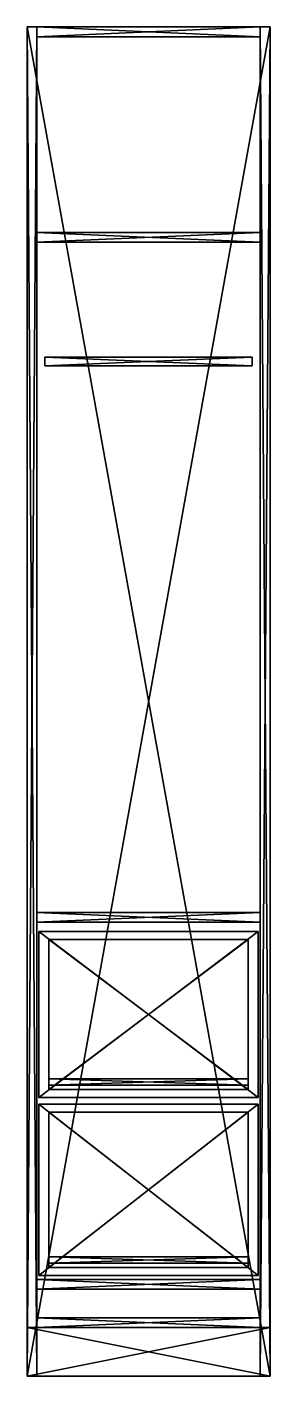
# Model space of a CAD drawing. Header units: millimetres. Extents: x 0 to 450, y 0 to 2500.
import ezdxf

# ---------------------------------------------------------------- set-up
doc = ezdxf.new("R2010")
doc.units = ezdxf.units.MM
for name, color, linetype in [('arka', 7, 'Continuous'), ('askilik', 7, 'Continuous'), ('cekmece', 7, 'Continuous'), ('govde', 7, 'Continuous'), ('raf', 7, 'Continuous')]:
    doc.layers.add(name, color=color, linetype=linetype)

msp = doc.modelspace()

# ---------------------------------------------------------------- linework, layer by layer
at = {"layer": 'arka'}
for points in [[(0, 0, 600), (0, 2500, 600), (0, 0, 592)], [(0, 0, 592), (0, 2500, 600), (0, 2500, 592)], [(0, 2500, 592), (450, 0, 592), (0, 0, 592)], [(0, 0, 600), (450, 2500, 600), (0, 2500, 600)], [(450, 0, 600), (450, 2500, 600), (0, 0, 600)], [(0, 2500, 600), (450, 2500, 600), (0, 2500, 592)], [(450, 2500, 592), (450, 0, 592), (0, 2500, 592)], [(0, 2500, 592), (450, 2500, 600), (450, 2500, 592)], [(450, 2500, 592), (450, 0, 600), (450, 0, 592)], [(450, 2500, 600), (450, 0, 600), (450, 2500, 592)], [(450, 0, 592), (0, 0, 600), (0, 0, 592)], [(450, 0, 600), (0, 0, 600), (450, 0, 592)]]:
    msp.add_3dface(points, dxfattribs=at)
at = {"layer": 'askilik'}
for points in [[(33, 1872, 228), (33, 1888, 228), (33, 1872, 212)], [(33, 1872, 212), (33, 1888, 228), (33, 1888, 212)], [(33, 1888, 212), (417, 1872, 212), (33, 1872, 212)], [(33, 1872, 228), (417, 1888, 228), (33, 1888, 228)], [(417, 1872, 228), (417, 1888, 228), (33, 1872, 228)], [(33, 1888, 228), (417, 1888, 228), (33, 1888, 212)], [(417, 1888, 212), (417, 1872, 212), (33, 1888, 212)], [(33, 1888, 212), (417, 1888, 228), (417, 1888, 212)], [(417, 1888, 212), (417, 1872, 228), (417, 1872, 212)], [(417, 1888, 228), (417, 1872, 228), (417, 1888, 212)], [(417, 1872, 212), (33, 1872, 228), (33, 1872, 212)], [(417, 1872, 228), (33, 1872, 228), (417, 1872, 212)]]:
    msp.add_3dface(points, dxfattribs=at)
at = {"layer": 'cekmece'}
for points in [[(22, 516, 43), (22, 824, 43), (22, 516, 25)], [(22, 516, 25), (22, 824, 43), (22, 824, 25)], [(22, 824, 25), (428, 516, 25), (22, 516, 25)], [(22, 516, 43), (428, 824, 43), (22, 824, 43)], [(428, 516, 43), (428, 824, 43), (22, 516, 43)], [(22, 824, 43), (428, 824, 43), (22, 824, 25)], [(428, 824, 25), (428, 516, 25), (22, 824, 25)], [(22, 824, 25), (428, 824, 43), (428, 824, 25)], [(428, 824, 25), (428, 516, 43), (428, 516, 25)], [(428, 824, 43), (428, 516, 43), (428, 824, 25)], [(428, 516, 25), (22, 516, 43), (22, 516, 25)], [(428, 516, 43), (22, 516, 43), (428, 516, 25)], [(22, 186, 43), (22, 504, 43), (22, 186, 25)], [(22, 186, 25), (22, 504, 43), (22, 504, 25)], [(22, 504, 25), (428, 186, 25), (22, 186, 25)], [(22, 186, 43), (428, 504, 43), (22, 504, 43)], [(428, 186, 43), (428, 504, 43), (22, 186, 43)], [(22, 504, 43), (428, 504, 43), (22, 504, 25)], [(428, 504, 25), (428, 186, 25), (22, 504, 25)], [(22, 504, 25), (428, 504, 43), (428, 504, 25)], [(428, 504, 25), (428, 186, 43), (428, 186, 25)], [(428, 504, 43), (428, 186, 43), (428, 504, 25)], [(428, 186, 25), (22, 186, 43), (22, 186, 25)], [(428, 186, 43), (22, 186, 43), (428, 186, 25)]]:
    msp.add_3dface(points, dxfattribs=at)
at = {"layer": 'govde'}
for points in [[(0, 0, 600), (0, 2500, 600), (0, 0)], [(0, 0), (0, 2500, 600), (0, 2500)], [(0, 2500), (18, 0), (0, 0)], [(0, 0, 600), (18, 2500, 600), (0, 2500, 600)], [(18, 0, 600), (18, 2500, 600), (0, 0, 600)], [(0, 2500, 600), (18, 2500, 600), (0, 2500)], [(18, 2500), (18, 0), (0, 2500)], [(0, 2500), (18, 2500, 600), (18, 2500)], [(18, 2500), (18, 0, 600), (18, 0)], [(18, 2500, 600), (18, 0, 600), (18, 2500)], [(18, 2482, 600), (18, 2500, 600), (18, 2482)], [(18, 2482), (18, 2500, 600), (18, 2500)], [(18, 2500), (432, 2482), (18, 2482)], [(18, 2482, 600), (432, 2500, 600), (18, 2500, 600)], [(432, 2482, 600), (432, 2500, 600), (18, 2482, 600)], [(18, 2500, 600), (432, 2500, 600), (18, 2500)], [(432, 2500), (432, 2482), (18, 2500)], [(18, 2500), (432, 2500, 600), (432, 2500)], [(432, 0, 600), (432, 2500, 600), (432, 0)], [(432, 0), (432, 2500, 600), (432, 2500)], [(432, 2500), (450, 0), (432, 0)], [(432, 0, 600), (450, 2500, 600), (432, 2500, 600)], [(450, 0, 600), (450, 2500, 600), (432, 0, 600)], [(432, 2500, 600), (450, 2500, 600), (432, 2500)], [(450, 2500), (450, 0), (432, 2500)], [(432, 2500), (450, 2500, 600), (450, 2500)], [(432, 2500), (432, 2482, 600), (432, 2482)], [(432, 2500, 600), (432, 2482, 600), (432, 2500)], [(450, 2500), (450, 0, 600), (450, 0)], [(450, 2500, 600), (450, 0, 600), (450, 2500)], [(432, 2482), (18, 2482, 600), (18, 2482)], [(432, 2482, 600), (18, 2482, 600), (432, 2482)], [(18, 90, 600), (18, 108, 600), (18, 90)], [(18, 90), (18, 108, 600), (18, 108)], [(18, 108), (432, 90), (18, 90)], [(18, 90, 600), (432, 108, 600), (18, 108, 600)], [(432, 90, 600), (432, 108, 600), (18, 90, 600)], [(18, 108, 600), (432, 108, 600), (18, 108)], [(432, 108), (432, 90), (18, 108)], [(18, 108), (432, 108, 600), (432, 108)], [(432, 108), (432, 90, 600), (432, 90)], [(432, 108, 600), (432, 90, 600), (432, 108)], [(0, 0, 600), (0, 90, 600), (0, 0)], [(0, 0), (0, 90, 600), (0, 90)], [(0, 90), (450, 0), (0, 0)], [(0, 0, 600), (450, 90, 600), (0, 90, 600)], [(450, 0, 600), (450, 90, 600), (0, 0, 600)], [(0, 90, 600), (450, 90, 600), (0, 90)], [(450, 90), (450, 0), (0, 90)], [(0, 90), (450, 90, 600), (450, 90)], [(432, 90), (18, 90, 600), (18, 90)], [(432, 90, 600), (18, 90, 600), (432, 90)], [(450, 90), (450, 0, 600), (450, 0)], [(450, 90, 600), (450, 0, 600), (450, 90)], [(18, 0), (0, 0, 600), (0, 0)], [(18, 0, 600), (0, 0, 600), (18, 0)], [(450, 0), (0, 0, 600), (0, 0)], [(450, 0, 600), (0, 0, 600), (450, 0)], [(450, 0), (432, 0, 600), (432, 0)], [(450, 0, 600), (432, 0, 600), (450, 0)]]:
    msp.add_3dface(points, dxfattribs=at)
at = {"layer": 'raf'}
for points in [[(18, 2101, 600), (18, 2119, 600), (18, 2101)], [(18, 2101), (18, 2119, 600), (18, 2119)], [(18, 2119), (432, 2101), (18, 2101)], [(18, 2101, 600), (432, 2119, 600), (18, 2119, 600)], [(432, 2101, 600), (432, 2119, 600), (18, 2101, 600)], [(18, 2119, 600), (432, 2119, 600), (18, 2119)], [(432, 2119), (432, 2101), (18, 2119)], [(18, 2119), (432, 2119, 600), (432, 2119)], [(432, 2101), (18, 2101, 600), (18, 2101)], [(432, 2101, 600), (18, 2101, 600), (432, 2101)], [(432, 2119), (432, 2101, 600), (432, 2101)], [(432, 2119, 600), (432, 2101, 600), (432, 2119)], [(18, 841, 600), (18, 859, 600), (18, 841)], [(18, 841), (18, 859, 600), (18, 859)], [(18, 859), (432, 841), (18, 841)], [(18, 841, 600), (432, 859, 600), (18, 859, 600)], [(432, 841, 600), (432, 859, 600), (18, 841, 600)], [(18, 859, 600), (432, 859, 600), (18, 859)], [(432, 859), (432, 841), (18, 859)], [(18, 859), (432, 859, 600), (432, 859)], [(432, 859), (432, 841, 600), (432, 841)], [(432, 859, 600), (432, 841, 600), (432, 859)], [(432, 841), (18, 841, 600), (18, 841)], [(432, 841, 600), (18, 841, 600), (432, 841)], [(40.5, 531, 356), (40.5, 809, 356), (40.5, 531, 344)], [(40.5, 531, 344), (40.5, 809, 356), (40.5, 809, 344)], [(40.5, 809, 344), (409.5, 531, 344), (40.5, 531, 344)], [(40.5, 531, 356), (409.5, 809, 356), (40.5, 809, 356)], [(409.5, 531, 356), (409.5, 809, 356), (40.5, 531, 356)], [(40.5, 809, 356), (409.5, 809, 356), (40.5, 809, 344)], [(409.5, 809, 344), (409.5, 531, 344), (40.5, 809, 344)], [(40.5, 809, 344), (409.5, 809, 356), (409.5, 809, 344)], [(409.5, 809, 344), (409.5, 531, 356), (409.5, 531, 344)], [(409.5, 809, 356), (409.5, 531, 356), (409.5, 809, 344)], [(40.5, 539, 355), (40.5, 551, 355), (40.5, 539, 25)], [(40.5, 539, 25), (40.5, 551, 355), (40.5, 551, 25)], [(40.5, 551, 25), (409.5, 539, 25), (40.5, 539, 25)], [(40.5, 539, 355), (409.5, 551, 355), (40.5, 551, 355)], [(409.5, 539, 355), (409.5, 551, 355), (40.5, 539, 355)], [(40.5, 551, 355), (409.5, 551, 355), (40.5, 551, 25)], [(409.5, 551, 25), (409.5, 539, 25), (40.5, 551, 25)], [(40.5, 551, 25), (409.5, 551, 355), (409.5, 551, 25)], [(409.5, 551, 25), (409.5, 539, 355), (409.5, 539, 25)], [(409.5, 551, 355), (409.5, 539, 355), (409.5, 551, 25)], [(409.5, 539, 25), (40.5, 539, 355), (40.5, 539, 25)], [(409.5, 539, 355), (40.5, 539, 355), (409.5, 539, 25)], [(409.5, 531, 344), (40.5, 531, 356), (40.5, 531, 344)], [(409.5, 531, 356), (40.5, 531, 356), (409.5, 531, 344)], [(40.5, 201, 356), (40.5, 489, 356), (40.5, 201, 344)], [(40.5, 201, 344), (40.5, 489, 356), (40.5, 489, 344)], [(40.5, 489, 344), (409.5, 201, 344), (40.5, 201, 344)], [(40.5, 201, 356), (409.5, 489, 356), (40.5, 489, 356)], [(409.5, 201, 356), (409.5, 489, 356), (40.5, 201, 356)], [(40.5, 489, 356), (409.5, 489, 356), (40.5, 489, 344)], [(409.5, 489, 344), (409.5, 201, 344), (40.5, 489, 344)], [(40.5, 489, 344), (409.5, 489, 356), (409.5, 489, 344)], [(409.5, 489, 344), (409.5, 201, 356), (409.5, 201, 344)], [(409.5, 489, 356), (409.5, 201, 356), (409.5, 489, 344)], [(40.5, 209, 355), (40.5, 221, 355), (40.5, 209, 25)], [(40.5, 209, 25), (40.5, 221, 355), (40.5, 221, 25)], [(40.5, 221, 25), (409.5, 209, 25), (40.5, 209, 25)], [(40.5, 209, 355), (409.5, 221, 355), (40.5, 221, 355)], [(409.5, 209, 355), (409.5, 221, 355), (40.5, 209, 355)], [(40.5, 221, 355), (409.5, 221, 355), (40.5, 221, 25)], [(409.5, 221, 25), (409.5, 209, 25), (40.5, 221, 25)], [(40.5, 221, 25), (409.5, 221, 355), (409.5, 221, 25)], [(409.5, 209, 25), (40.5, 209, 355), (40.5, 209, 25)], [(409.5, 209, 355), (40.5, 209, 355), (409.5, 209, 25)], [(409.5, 201, 344), (40.5, 201, 356), (40.5, 201, 344)], [(409.5, 201, 356), (40.5, 201, 356), (409.5, 201, 344)], [(409.5, 221, 25), (409.5, 209, 355), (409.5, 209, 25)], [(409.5, 221, 355), (409.5, 209, 355), (409.5, 221, 25)], [(18, 161, 600), (18, 179, 600), (18, 161)], [(18, 161), (18, 179, 600), (18, 179)], [(18, 179), (432, 161), (18, 161)], [(18, 161, 600), (432, 179, 600), (18, 179, 600)], [(432, 161, 600), (432, 179, 600), (18, 161, 600)], [(18, 179, 600), (432, 179, 600), (18, 179)], [(432, 179), (432, 161), (18, 179)], [(18, 179), (432, 179, 600), (432, 179)], [(432, 179), (432, 161, 600), (432, 161)], [(432, 179, 600), (432, 161, 600), (432, 179)], [(432, 161), (18, 161, 600), (18, 161)], [(432, 161, 600), (18, 161, 600), (432, 161)]]:
    msp.add_3dface(points, dxfattribs=at)

doc.saveas('drawing.dxf')
